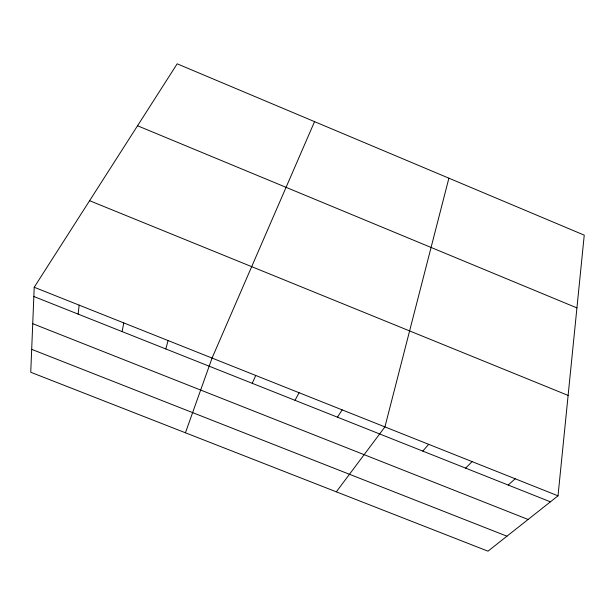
<?xml version="1.0" encoding="UTF-8"?>
<svg xmlns="http://www.w3.org/2000/svg" width="615" height="615" viewBox="0 0 615 615"><rect width="100%" height="100%" fill="white"/><g stroke="black" fill="none" stroke-linecap="round" stroke-linejoin="round"><path stroke-width="0.92" d="M34.217 287.251L30.75 372.26L487.987 551.178L558.013 495.828L584.25 235.153L177.181 63.822L34.217 287.251L558.013 495.828M78.136 314.119L79.158 305.148M122.124 331.6L123.776 322.913M448.889 178.181L384.921 426.902L336.328 491.831M165.796 348.959L168.079 340.556M185.43 432.783L212.06 358.068L314.542 121.639M252.235 383.314L255.732 375.457M295 400.311L299.098 392.731M337.466 417.185L342.163 409.874M422.789 451.102L428.663 444.322M465.64 468.13L472.089 461.611M508.182 485.035L515.201 478.785M31.688 349.343L506.945 536.195M32.733 323.682L528.101 519.475M33.84 296.507L550.425 501.832M89.606 200.698L568.122 395.422M137.545 125.767L576.924 307.915"/></g></svg>
